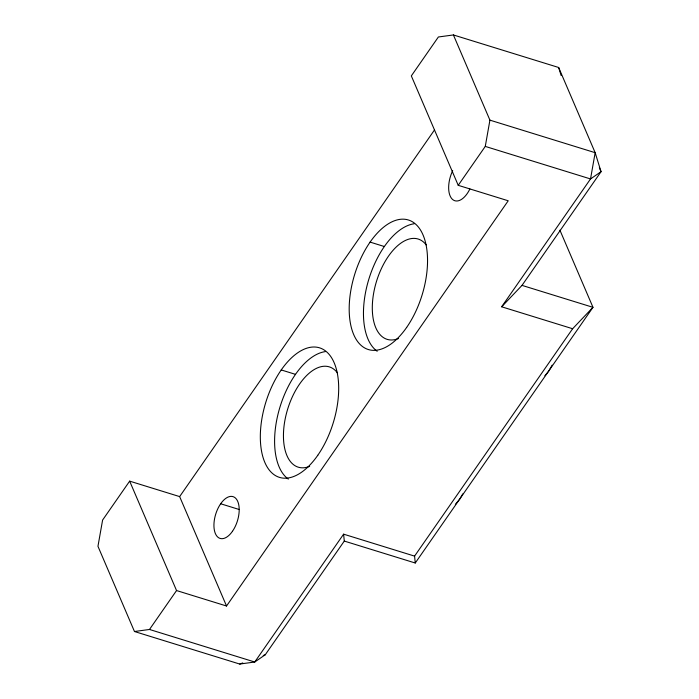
<?xml version="1.0" encoding="UTF-8"?>
<svg xmlns="http://www.w3.org/2000/svg" width="699" height="699" viewBox="0 0 699 699"><rect width="100%" height="100%" fill="white"/><g stroke="black" fill="none" stroke-linecap="round" stroke-linejoin="round"><path stroke-width="1.05" d="M458.221 185.322L485.272 146.406L489.92 120.141L453.406 34.95L438.378 36.986L411.327 75.903L458.221 185.322L508.217 200.779L226.537 606.007L176.55 590.55L129.656 481.139L102.604 520.056L97.956 546.312L134.47 631.512L239.722 664.05L254.751 662.014L265.271 654.753L344.292 541.07L343.611 534.167L414.577 556.116L415.258 563.01L344.292 541.07M462.764 493.922L459.724 499.156L455.355 504.372M552.158 365.166L548.584 371.318L544.862 375.756M226.537 606.007L179.643 496.596L434.525 129.909M134.47 631.512L149.499 629.467L176.55 590.55M343.611 534.167L254.751 662.014L149.499 629.467M559.908 230.154L592.979 307.324L572.63 328.731L501.655 306.791L590.524 178.944L601.044 171.692L595.164 152.688L558.65 67.488L453.406 34.95M501.655 306.791L522.013 285.384L601.044 171.692L599.323 167.681M414.577 556.116L572.63 328.731M415.258 563.01L592.979 307.324L522.013 285.384M239.722 664.05L242.789 662.932M263.226 655.496L265.271 654.753M489.92 120.141L595.164 152.688L590.524 178.944L485.272 146.406M370.077 242.099L384.354 246.52M281.208 369.937L295.494 374.358M220.666 503.769L239.198 509.501M129.656 481.139L179.643 496.596M558.65 67.488L561.122 75.492M469.885 188.975A21.87 11.367 -72.8 0 1 452.026 198.935A21.87 11.367 -72.8 0 1 452.699 170.705M377.189 351.256A67.812 35.247 -72.8 0 1 368.321 280.928A67.812 35.247 -72.8 0 1 414.21 223.759M398.526 338.508A52.495 27.287 -72.8 0 1 376.202 282.344A52.495 27.287 -72.8 0 1 426.189 244.877M288.329 479.103A67.812 35.247 -72.8 0 1 279.46 408.766A67.812 35.247 -72.8 0 1 325.35 351.606M309.666 466.347A52.495 27.287 -72.8 0 1 287.341 410.191A52.495 27.287 -72.8 0 1 337.329 372.716M406.643 327.429A67.812 35.247 -72.8 0 0 409.221 220.264A67.812 35.247 -72.8 0 0 349.212 306.608A67.812 35.247 -72.8 0 0 406.643 327.429M232.461 531.292A21.87 11.367 -72.8 0 0 233.3 496.727A21.87 11.367 -72.8 0 0 213.938 524.573A21.87 11.367 -72.8 0 0 232.461 531.292M317.783 455.276A67.812 35.247 -72.8 0 0 320.36 348.102A67.812 35.247 -72.8 0 0 260.351 434.446A67.812 35.247 -72.8 0 0 317.783 455.276"/></g></svg>
